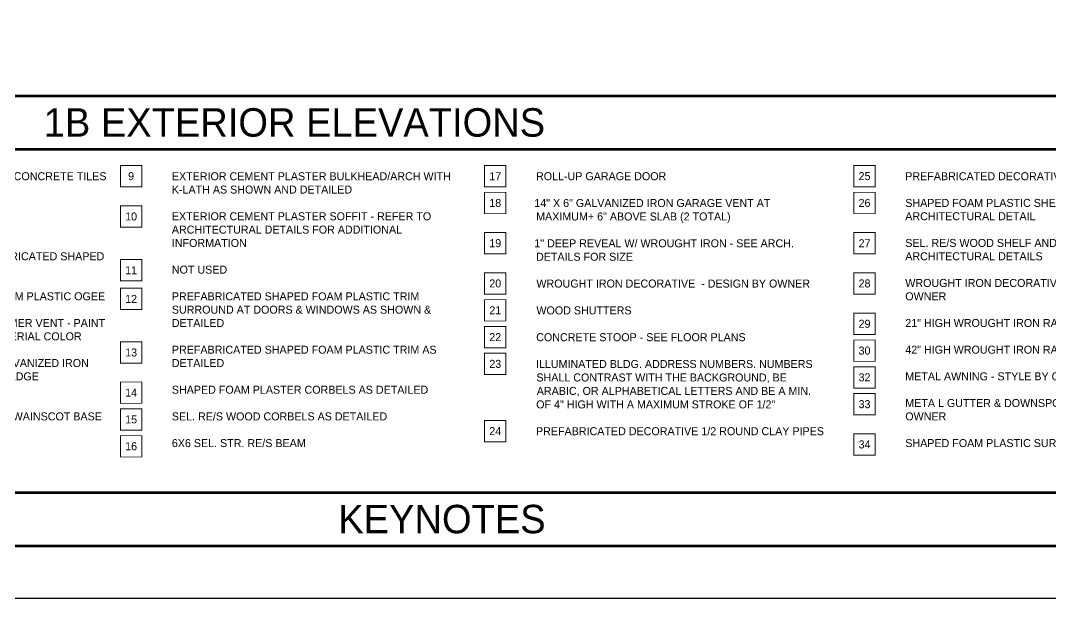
# Model space of a CAD drawing. Extents: x -1728 to 0, y -1152 to 0.
# Drawn here: x -1149 to -570, y -1152 to -827 of the extents above; entities that cross this region are included whole.
import ezdxf

# ---------------------------------------------------------------- set-up
doc = ezdxf.new("R2010")
doc.units = 0
doc.header["$LTSCALE"] = 48
doc.header["$MEASUREMENT"] = 0
doc.layers.add('24X36TB', color=7, linetype='CONTINUOUS', lineweight=30)
for name, color, linetype in [('A-DIMS', 3, 'CONTINUOUS'), ('A-SYMTEXT', 2, 'CONTINUOUS'), ('A-TEXT', 3, 'CONTINUOUS')]:
    doc.layers.add(name, color=color, linetype=linetype)
doc.styles.get("Standard").update_dxf_attribs({"font": 'ERASMD.TTF', "height": 4.5})

# ---------------------------------------------------------------- blocks, each defined once
blk = doc.blocks.new('A$C06A91398')
at = {"layer": '24X36TB'}
blk.add_lwpolyline([(-1115.88, 1085.14), (612.12, 1085.14), (612.12, -66.86), (-1115.88, -66.86)], close=True, dxfattribs=at)
at = {"layer": '24X36TB', "const_width": 1.5}
blk.add_lwpolyline([(420.62, -37.36), (420.62, 1055.64), (-1055.88, 1055.64), (-1055.88, -37.36)], close=True, dxfattribs=at)

msp = doc.modelspace()

# ---------------------------------------------------------------- linework, layer by layer
at = {"layer": '24X36TB', "const_width": 1.5}
for points in [[(-1668, -869.5), (-1074, -869.5), (-191.5, -869.5)], [(-1668, -899.5), (-1074, -899.5), (-191.5, -899.5)], [(-1668, -1092.5), (-1074, -1092.5), (-191.5, -1092.5)]]:
    msp.add_lwpolyline(points, dxfattribs=at)
at = {"layer": 'A-SYMTEXT', "const_width": 0.5}
for points in [[(-1092.9, -920.59641), (-1080.9, -920.59641), (-1080.9, -908.59641), (-1092.9, -908.59641)], [(-888.22688, -920.59641), (-876.22688, -920.59641), (-876.22688, -908.59641), (-888.22688, -908.59641)], [(-680.67302, -920.59641), (-668.67302, -920.59641), (-668.67302, -908.59641), (-680.67302, -908.59641)], [(-888.22688, -935.66534), (-876.22688, -935.66534), (-876.22688, -923.66534), (-888.22688, -923.66534)], [(-680.67302, -935.67243), (-668.67302, -935.67243), (-668.67302, -923.67243), (-680.67302, -923.67243)], [(-1092.9, -943.27575), (-1080.9, -943.27575), (-1080.9, -931.27575), (-1092.9, -931.27575)], [(-888.22688, -958.298), (-876.22688, -958.298), (-876.22688, -946.298), (-888.22688, -946.298)], [(-680.67302, -958.31578), (-668.67302, -958.31578), (-668.67302, -946.31578), (-680.67302, -946.31578)], [(-1092.9, -973.49123), (-1080.9, -973.49123), (-1080.9, -961.49123), (-1092.9, -961.49123)], [(-888.22688, -980.93796), (-876.22688, -980.93796), (-876.22688, -968.93796), (-888.22688, -968.93796)], [(-680.67302, -980.94483), (-668.67302, -980.94483), (-668.67302, -968.94483), (-680.67302, -968.94483)], [(-1092.9, -989.59817), (-1080.9, -989.59817), (-1080.9, -977.59817), (-1092.9, -977.59817)], [(-888.22688, -996.00321), (-876.22688, -996.00321), (-876.22688, -984.00321), (-888.22688, -984.00321)], [(-680.67302, -1003.59897), (-668.67302, -1003.59897), (-668.67302, -991.59897), (-680.67302, -991.59897)], [(-888.22688, -1011.08535), (-876.22688, -1011.08535), (-876.22688, -999.08535), (-888.22688, -999.08535)], [(-680.67302, -1018.68466), (-668.67302, -1018.68466), (-668.67302, -1006.68466), (-680.67302, -1006.68466)], [(-1092.9, -1019.74809), (-1080.9, -1019.74809), (-1080.9, -1007.74809), (-1092.9, -1007.74809)], [(-888.22688, -1026.16131), (-876.22688, -1026.16131), (-876.22688, -1014.16131), (-888.22688, -1014.16131)], [(-680.67302, -1033.73648), (-668.67302, -1033.73648), (-668.67302, -1021.73648), (-680.67302, -1021.73648)], [(-1092.9, -1042.30737), (-1080.9, -1042.30737), (-1080.9, -1030.30737), (-1092.9, -1030.30737)], [(-680.67302, -1048.8125), (-668.67302, -1048.8125), (-668.67302, -1036.8125), (-680.67302, -1036.8125)], [(-1092.9, -1057.38533), (-1080.9, -1057.38533), (-1080.9, -1045.38533), (-1092.9, -1045.38533)], [(-888.22688, -1063.94166), (-876.22688, -1063.94166), (-876.22688, -1051.94166), (-888.22688, -1051.94166)], [(-680.67302, -1071.45585), (-668.67302, -1071.45585), (-668.67302, -1059.45585), (-680.67302, -1059.45585)], [(-1092.9, -1072.48081), (-1080.9, -1072.48081), (-1080.9, -1060.48081), (-1092.9, -1060.48081)]]:
    msp.add_lwpolyline(points, close=True, dxfattribs=at)

# ---------------------------------------------------------------- block references
at = {"layer": 'A-DIMS'}
msp.add_blockref('A$C06A91398', (-612.11644, -1085.14447), dxfattribs=at)

# ---------------------------------------------------------------- texts
at = {"layer": 'A-SYMTEXT', "color": 3, "char_height": 4.5, "width": 3.8571429, "attachment_point": 5}
for s, insert in [('9', (-1086.9, -914.59641)), ('17', (-882.22688, -914.59641)), ('25', (-674.67302, -914.59641)), ('18', (-882.22688, -929.66534)), ('26', (-674.67302, -929.67243)), ('10', (-1086.9, -937.27575)), ('19', (-882.22688, -952.298)), ('27', (-674.67302, -952.31578)), ('11', (-1086.9, -967.49123)), ('20', (-882.22688, -974.93796)), ('28', (-674.67302, -974.94483)), ('12', (-1086.9, -983.59817)), ('21', (-882.22688, -990.00321)), ('29', (-674.67302, -997.59897)), ('22', (-882.22688, -1005.08535)), ('13', (-1086.9, -1013.74809)), ('30', (-674.67302, -1012.68466)), ('23', (-882.22688, -1020.16131)), ('32', (-674.67302, -1027.73648)), ('14', (-1086.9, -1036.30737)), ('33', (-674.67302, -1042.8125)), ('15', (-1086.9, -1051.38533)), ('24', (-882.22688, -1057.94166)), ('16', (-1086.9, -1066.48081)), ('34', (-674.67302, -1065.45585))]:
    msp.add_mtext(s, dxfattribs=dict(at, insert=insert))
at = {"layer": 'A-TEXT'}
for s, p in [('ROLL-UP GARAGE DOOR', (-859.32109, -916.86872)), ('14" X 6" GALVANIZED IRON GARAGE VENT AT', (-860.26065, -931.94125)), ('MAXIMUM+ 6" ABOVE SLAB (2 TOTAL)', (-859.23868, -939.51378)), ('1" DEEP REVEAL W/ WROUGHT IRON - SEE ARCH.', (-860.26065, -954.5863)), ('DETAILS FOR SIZE', (-859.32439, -962.15883)), ('WROUGHT IRON DECORATIVE  - DESIGN BY OWNER', (-859.09692, -977.23136)), ('WOOD SHUTTERS', (-859.09692, -992.30389)), ('CONCRETE STOOP - SEE FLOOR PLANS', (-859.19912, -1007.37641)), ('ILLUMINATED BLDG. ADDRESS NUMBERS. NUMBERS', (-859.32769, -1022.44894)), ('SHALL CONTRAST WITH THE BACKGROUND, BE', (-859.10022, -1030.02147)), ('ARABIC, OR ALPHABETICAL LETTERS AND BE A MIN.', (-858.88263, -1037.594)), ('OF 4" HIGH WITH A MAXIMUM STROKE OF 1/2"', (-859.20241, -1045.16652)), ('PREFABRICATED DECORATIVE 1/2 ROUND CLAY PIPES', (-859.32769, -1060.23905))]:
    msp.add_text(s, height=4.5, dxfattribs=at).set_placement(p)
for s, insert, char_height, width, attachment_point in [('1B EXTERIOR ELEVATIONS', (-995.10407, -884.5), 16, 1345.7918518, 5), ('ROOFING MATERIAL - LOW-PROFILE "S" CONCRETE TILES \\P\\P2X8 SEL. STR. RE/S FASCIA \\P\\P2X8 SEL. STR. RE/S BARGE \\P\\P2X8  SEL. STR. RE/S FASCIA W/ PREFABRICATED SHAPED FOAM PLASTIC FRIEZE \\P\\P12" WIDE PREFABRICATED SHAPED FOAM PLASTIC OGEE \\P\\PO\'HAGIN GALVANIZED IRON ATTIC DORMER VENT - PAINT VENT TO MATCH ADJACENT ROOF MATERIAL COLOR \\P\\PEXTERIOR CEMENT PLASTER WITH GALVANIZED IRON WEEP SCREED - TYPICAL AT ALL SLAB EDGE CONDITIONS \\P\\PEXTERIOR CEMENT PLASTER BUILT-UP WAINSCOT BASE AS SHOWN & DETAILED', (-1271.15731, -912.37831), 4.5, 169.6252747, 1), ('EXTERIOR CEMENT PLASTER BULKHEAD/ARCH WITH K-LATH AS SHOWN AND DETAILED \\P\\PEXTERIOR CEMENT PLASTER SOFFIT - REFER TO ARCHITECTURAL DETAILS FOR ADDITIONAL INFORMATION \\P\\PNOT USED\\P\\PPREFABRICATED SHAPED FOAM PLASTIC TRIM SURROUND AT DOORS & WINDOWS AS SHOWN & DETAILED \\P\\PPREFABRICATED SHAPED FOAM PLASTIC TRIM AS DETAILED \\P\\PSHAPED FOAM PLASTER CORBELS AS DETAILED \\P\\PSEL. RE/S WOOD CORBELS AS DETAILED \\P\\P6X6 SEL. STR. RE/S BEAM', (-1063.99751, -912.39128), 4.5, 160.9978022, 1), ('PREFABRICATED DECORATIVE ROUND CLAY PIPES \\P\\PSHAPED FOAM PLASTIC SHELF AND CORBELS - SEE ARCHITECTURAL DETAIL \\P\\PSEL. RE/S WOOD SHELF AND CORBELS - SEE ARCHITECTURAL DETAILS \\P\\PWROUGHT IRON DECORATIVE POTSHELF - DESIGN BY OWNER \\P\\P21" HIGH WROUGHT IRON RAILING \\P\\P42" HIGH WROUGHT IRON RAILING \\P\\PMETAL AWNING - STYLE BY OWNER\\P\\PMETA L GUTTER & DOWNSPOUT - VERIFY DESIGN WITH OWNER\\P\\PSHAPED FOAM PLASTIC SURROUND AS DETAILED', (-651.77382, -912.38106), 4.5, 166.0549451, 1), ('KEYNOTES', (-912.17648, -1107.5), 16, 917.6470425, 5)]:
    msp.add_mtext(s, dxfattribs=dict(at, insert=insert, char_height=char_height, width=width, attachment_point=attachment_point))

doc.saveas('drawing.dxf')
